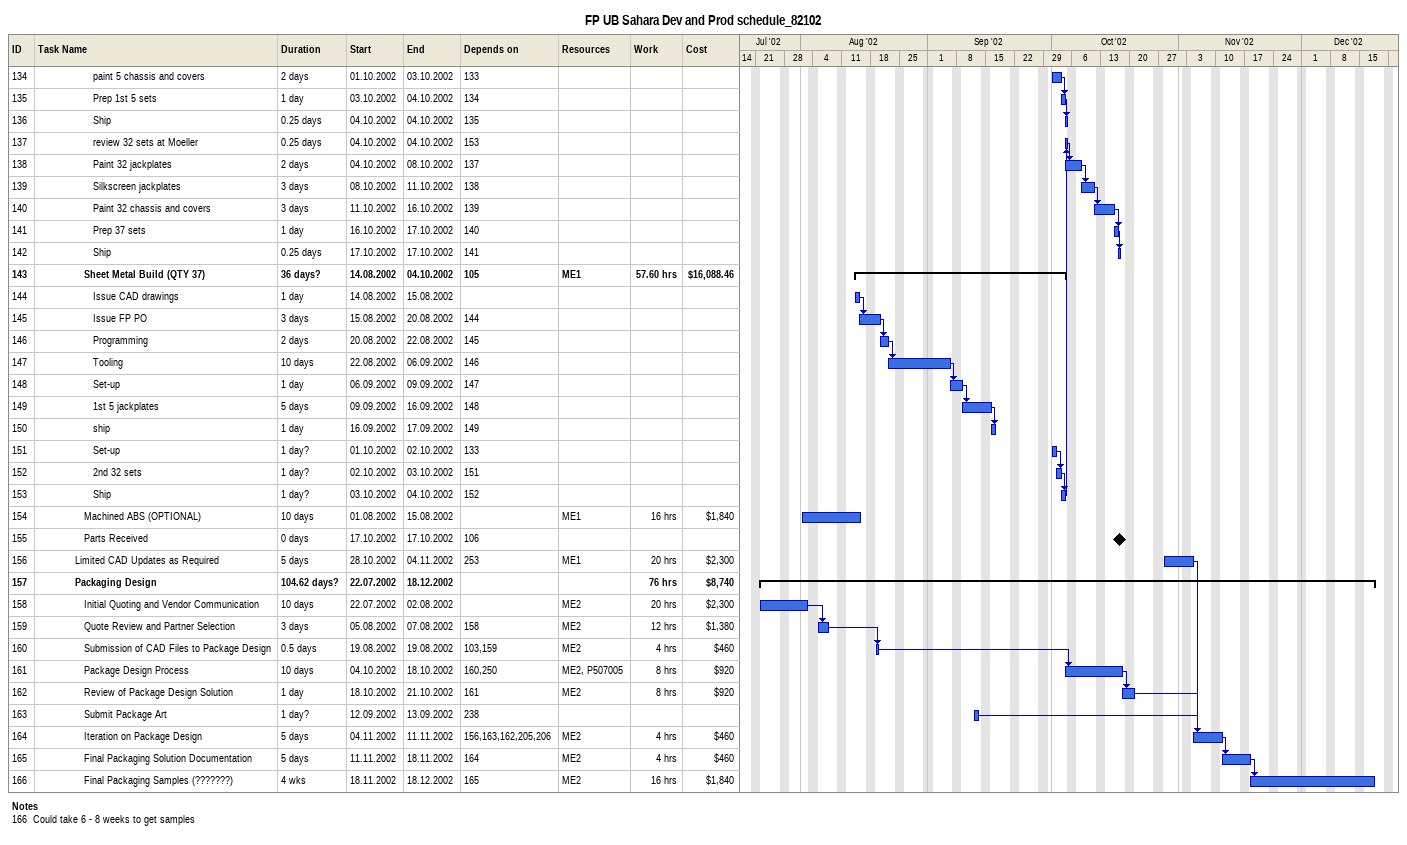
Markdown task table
FP UB Sahara Dev and Prod schedule_82102

| ID | Level | Task | Duration | Start | Finish | Predecessors | Resources | Work (h) | Cost ($) |
|---|---|---|---|---|---|---|---|---|---|
| 134 | 7 | paint 5 chassis and covers | 2d | 2002-10-01 | 2002-10-03 | 133 |  |  |  |
| 135 | 7 | Prep 1st 5 sets | 1d | 2002-10-03 | 2002-10-04 | 134 |  |  |  |
| 136 | 7 | Ship | 0.25d | 2002-10-04 | 2002-10-04 | 135 |  |  |  |
| 137 | 7 | review 32 sets at Moeller | 0.25d | 2002-10-04 | 2002-10-04 | 153 |  |  |  |
| 138 | 7 | Paint 32 jackplates | 2d | 2002-10-04 | 2002-10-08 | 137 |  |  |  |
| 139 | 7 | Silkscreen jackplates | 3d | 2002-10-08 | 2002-10-11 | 138 |  |  |  |
| 140 | 7 | Paint 32 chassis and covers | 3d | 2002-10-11 | 2002-10-16 | 139 |  |  |  |
| 141 | 7 | Prep 37 sets | 1d | 2002-10-16 | 2002-10-17 | 140 |  |  |  |
| 142 | 7 | Ship | 0.25d | 2002-10-17 | 2002-10-17 | 141 |  |  |  |
| 143 | 6 | **Sheet Metal Build (QTY 37)** | 36d? | 2002-08-14 | 2002-10-04 | 105 | ME1 | 57.60 | 16088.46 |
| 144 | 7 | Issue CAD drawings | 1d | 2002-08-14 | 2002-08-15 |  |  |  |  |
| 145 | 7 | Issue FP PO | 3d | 2002-08-15 | 2002-08-20 | 144 |  |  |  |
| 146 | 7 | Programming | 2d | 2002-08-20 | 2002-08-22 | 145 |  |  |  |
| 147 | 7 | Tooling | 10d | 2002-08-22 | 2002-09-06 | 146 |  |  |  |
| 148 | 7 | Set-up | 1d | 2002-09-06 | 2002-09-09 | 147 |  |  |  |
| 149 | 7 | 1st 5 jackplates | 5d | 2002-09-09 | 2002-09-16 | 148 |  |  |  |
| 150 | 7 | ship | 1d | 2002-09-16 | 2002-09-17 | 149 |  |  |  |
| 151 | 7 | Set-up | 1d? | 2002-10-01 | 2002-10-02 | 133 |  |  |  |
| 152 | 7 | 2nd 32 sets | 1d? | 2002-10-02 | 2002-10-03 | 151 |  |  |  |
| 153 | 7 | Ship | 1d? | 2002-10-03 | 2002-10-04 | 152 |  |  |  |
| 154 | 6 | Machined ABS (OPTIONAL) | 10d | 2002-08-01 | 2002-08-15 |  | ME1 | 16 | 1840 |
| 155 | 6 | Parts Received | 0d | 2002-10-17 | 2002-10-17 | 106 |  |  |  |
| 156 | 5 | Limited CAD Updates as Required | 5d | 2002-10-28 | 2002-11-04 | 253 | ME1 | 20 | 2300 |
| 157 | 5 | **Packaging Design** | 104.62d? | 2002-07-22 | 2002-12-18 |  |  | 76 | 8740 |
| 158 | 6 | Initial Quoting and Vendor Communication | 10d | 2002-07-22 | 2002-08-02 |  | ME2 | 20 | 2300 |
| 159 | 6 | Quote Review and Partner Selection | 3d | 2002-08-05 | 2002-08-07 | 158 | ME2 | 12 | 1380 |
| 160 | 6 | Submission of CAD Files to Package Design | 0.5d | 2002-08-19 | 2002-08-19 | 103, 159 | ME2 | 4 | 460 |
| 161 | 6 | Package Design Process | 10d | 2002-10-04 | 2002-10-18 | 160, 250 | ME2, P507005 | 8 | 920 |
| 162 | 6 | Review of Package Design Solution | 1d | 2002-10-18 | 2002-10-21 | 161 | ME2 | 8 | 920 |
| 163 | 6 | Submit Package Art | 1d? | 2002-09-12 | 2002-09-13 | 238 |  |  |  |
| 164 | 6 | Iteration on Package Design | 5d | 2002-11-04 | 2002-11-11 | 156, 163, 162, 205, 206 | ME2 | 4 | 460 |
| 165 | 6 | Final Packaging Solution Documentation | 5d | 2002-11-11 | 2002-11-18 | 164 | ME2 | 4 | 460 |
| 166 | 6 | Final Packaging Samples (???????) | 4w | 2002-11-18 | 2002-12-18 | 165 | ME2 | 16 | 1840 |

Notes
- 166: Could take 6 - 8 weeks to get samples
